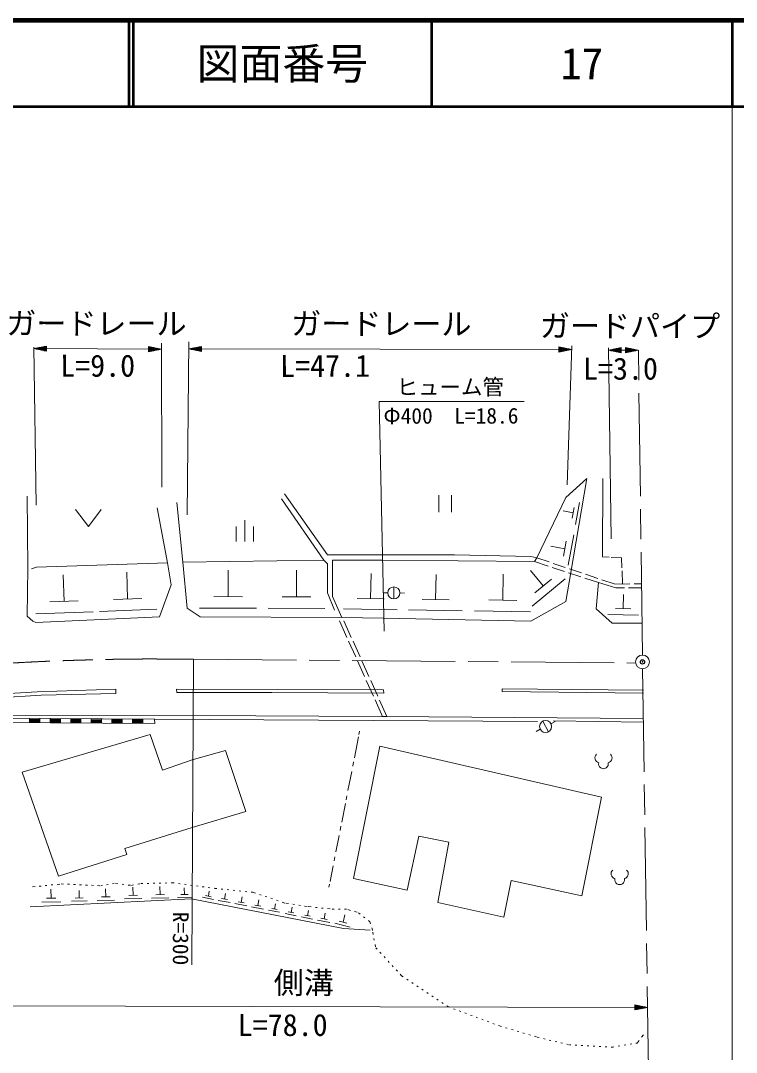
# Model space of a CAD drawing. Units: millimetres, scale not verified. Extents: x 40000 to 680000, y 20000 to 380000.
# Drawn here: x 496132 to 579500, y 259839 to 380000 of the extents above; entities that cross this region are included whole.
import ezdxf
from ezdxf.enums import TextEntityAlignment as Align

# ---------------------------------------------------------------- set-up
doc = ezdxf.new("R2010")
doc.units = ezdxf.units.MM
doc.header["$LTSCALE"] = 1000
doc.header["$PDMODE"] = 32
doc.header["$PDSIZE"] = 500
doc.linetypes.add('CHAIN', pattern=[18.5, 12, -1.5, 3.5, -1.5])
for name, color, linetype, lineweight in [('M-BGD', 7, 'Continuous', 13), ('M-BMK', 2, 'CHAIN', 13), ('M-BMK-SRVR', 3, 'Continuous', 13), ('M-STR-HTXT', 7, 'Continuous', 13), ('M-STR-STRD', 7, 'Continuous', 13), ('M-TTL', 2, 'Continuous', 140), ('M-TTL-BAND', 7, 'Continuous', 13), ('M-TTL-LINE', 7, 'Continuous', 50)]:
    doc.layers.add(name, color=color, linetype=linetype, lineweight=lineweight)
doc.layers.add('M-OTRS', color=6, linetype='Continuous')
doc.layers.add('M-TTL-TXT', color=7, linetype='Continuous')
doc.styles.add('ＭＳ ゴシック', font='')
doc.styles.get('ＭＳ ゴシック').set_extended_font_data('MS Gothic')

msp = doc.modelspace()

# ---------------------------------------------------------------- linework, layer by layer
at = {"layer": 'M-BGD'}
for p, q in [((559631, 324457), (562086, 326658)), ((562086, 326658), (560223, 315736)), ((563955, 326655), (563889, 317542)), ((496893, 324626), (496977, 316244)), ((526865, 324880), (531860, 317768)), ((544827, 324739), (544827, 322739)), ((546327, 322739), (546327, 324739)), ((556244, 317430), (559631, 324457)), ((512048, 323272), (513233, 316837)), ((514334, 323864), (515011, 316922)), ((526526, 324288), (531437, 317176)), ((560619, 323314), (560386, 322036)), ((561247, 323860), (560781, 321304)), ((502519, 323066), (504019, 321066)), ((504019, 321066), (505519, 323066)), ((560503, 322675), (559310, 322893)), ((521249, 319340), (521249, 321090)), ((522249, 319340), (522249, 321840)), ((523249, 319340), (523249, 321090)), ((560550, 320132), (559905, 316597)), ((559521, 318493), (557871, 318794)), ((559682, 319377), (559359, 317610)), ((531860, 317768), (538210, 317768)), ((538210, 317768), (546677, 317768)), ((546677, 317768), (555567, 317599)), ((555567, 317599), (556244, 317430)), ((555990, 317006), (556244, 317430)), ((557678, 316950), (556244, 317430)), ((563889, 317542), (564680, 317498)), ((564898, 317486), (566139, 317418)), ((566139, 317418), (566173, 316260)), ((496977, 316244), (496893, 310656)), ((497401, 316160), (497993, 316329)), ((497993, 316329), (513233, 316837)), ((513657, 314297), (513233, 316837)), ((515011, 316922), (531437, 317176)), ((515011, 316922), (515519, 311588)), ((531437, 317176), (531860, 316752)), ((531860, 316752), (531860, 313366)), ((532453, 312942), (532453, 317176)), ((532453, 317176), (538210, 317176)), ((538210, 317176), (555990, 317006)), ((557578, 316483), (555990, 317006)), ((559478, 315857), (558053, 316326)), ((559574, 316314), (558152, 316791)), ((561471, 315679), (560048, 316156)), ((501184, 312356), (501070, 315467)), ((508598, 312652), (508484, 315763)), ((520298, 312904), (520312, 316000)), ((528269, 312888), (528283, 315984)), ((536897, 312690), (536944, 315603)), ((544470, 312574), (544516, 315486)), ((552293, 312505), (552342, 315546)), ((556997, 314167), (555503, 315965)), ((559564, 314997), (555710, 311796)), ((557960, 314967), (556033, 313367)), ((559631, 312350), (560223, 315736)), ((561377, 315231), (559953, 315700)), ((563441, 314551), (561852, 315074)), ((563367, 315044), (561945, 315520)), ((565275, 314405), (563841, 314885)), ((566183, 315926), (566229, 314369)), ((512302, 310572), (513657, 314297)), ((539602, 314051), (539595, 312651)), ((563441, 314551), (563187, 311503)), ((565473, 313958), (563441, 314551)), ((566229, 314369), (565275, 314405)), ((566488, 313950), (565473, 313958)), ((567088, 314390), (566229, 314369)), ((568452, 313933), (566933, 313946)), ((568447, 314422), (567588, 314402)), ((510265, 312713), (506931, 312590)), ((521957, 312897), (518640, 312912)), ((529928, 312881), (526611, 312895)), ((531860, 313366), (532707, 311334)), ((533553, 310487), (532453, 312942)), ((538458, 312665), (535337, 312715)), ((538899, 313362), (538350, 313370)), ((540299, 313341), (540848, 313333)), ((546029, 312550), (542910, 312599)), ((553922, 312479), (550664, 312531)), ((566322, 311510), (566347, 313174)), ((502851, 312417), (499518, 312294)), ((511981, 311441), (505314, 311196)), ((515519, 311588), (517043, 310572)), ((523610, 311563), (516975, 311592)), ((531581, 311547), (524947, 311575)), ((539999, 311392), (533756, 311491)), ((547569, 311277), (541330, 311376)), ((555530, 311150), (549015, 311254)), ((555567, 310064), (559631, 312350)), ((563187, 311503), (565049, 309810)), ((567214, 311497), (565430, 311523)), ((496893, 310656), (497570, 310064)), ((497570, 310064), (497909, 309894)), ((504567, 311145), (497900, 310900)), ((497909, 309894), (512302, 310572)), ((517043, 310572), (533553, 310487)), ((533271, 310090), (534136, 308173)), ((533553, 310487), (538379, 310402)), ((533785, 310086), (534650, 308169)), ((538379, 310402), (555567, 310064)), ((568095, 310770), (564528, 310823)), ((565049, 309810), (568436, 309810)), ((534341, 307717), (535163, 305894)), ((534855, 307713), (535677, 305890)), ((535369, 305438), (536191, 303615)), ((535883, 305434), (536705, 303611)), ((536396, 303159), (537218, 301336)), ((536911, 303155), (537733, 301332)), ((537424, 300880), (538288, 298962)), ((537938, 300876), (538803, 298958)), ((516220, 299057), (490342, 299125)), ((511761, 298139), (490405, 298271)), ((511764, 298639), (490408, 298771)), ((497165, 298729), (497161, 298229)), ((498362, 298322), (497162, 298329)), ((498363, 298522), (497163, 298529)), ((498363, 298422), (497163, 298429)), ((498364, 298622), (497164, 298629)), ((498361, 298222), (498364, 298722)), ((499564, 298714), (499561, 298214)), ((500762, 298307), (499562, 298314)), ((500763, 298507), (499563, 298514)), ((500763, 298407), (499563, 298414)), ((500764, 298607), (499564, 298614)), ((500761, 298207), (500764, 298707)), ((501964, 298700), (501961, 298200)), ((503162, 298292), (501962, 298300)), ((503163, 298492), (501963, 298500)), ((503163, 298392), (501963, 298400)), ((503164, 298592), (501964, 298600)), ((503161, 298192), (503164, 298692)), ((504364, 298685), (504361, 298185)), ((505562, 298278), (504362, 298285)), ((505563, 298478), (504363, 298485)), ((505563, 298378), (504363, 298385)), ((505564, 298578), (504364, 298585)), ((505561, 298178), (505564, 298678)), ((506764, 298670), (506761, 298170)), ((507962, 298363), (506762, 298370)), ((507962, 298263), (506762, 298270)), ((507963, 298463), (506763, 298470)), ((507964, 298563), (506764, 298570)), ((507961, 298163), (507964, 298663)), ((509164, 298655), (509161, 298155)), ((510362, 298348), (509162, 298355)), ((510362, 298248), (509162, 298255)), ((510363, 298448), (509163, 298455)), ((510364, 298548), (509164, 298555)), ((510361, 298148), (510364, 298648)), ((511735, 298643), (556329, 298380)), ((511761, 298139), (511735, 298643)), ((516197, 299057), (538210, 298972)), ((538210, 298972), (538718, 298972)), ((538718, 298972), (568605, 298718)), ((556954, 298413), (557612, 297177)), ((557904, 298117), (558391, 298371)), ((558191, 298464), (568690, 298295)), ((496300, 292453), (511201, 296856)), ((511201, 296856), (512641, 292707)), ((535618, 297247), (535544, 296871)), ((556662, 297472), (556175, 297219)), ((535487, 296580), (535005, 294132)), ((516112, 293892), (520007, 294993)), ((520007, 294993), (522377, 287881)), ((537956, 295501), (534908, 280092)), ((563779, 289574), (537956, 295501)), ((512641, 292707), (516112, 293892)), ((534918, 293686), (534814, 293162)), ((500533, 280346), (496300, 292453)), ((534696, 292558), (534259, 290337)), ((534137, 289715), (534047, 289258)), ((533962, 288827), (533535, 286656)), ((561493, 278060), (563779, 289574)), ((522377, 287881), (516112, 286018)), ((516112, 286018), (508289, 283600)), ((533443, 286191), (533345, 285692)), ((533227, 285091), (532857, 283212)), ((541173, 278737), (542528, 285002)), ((542528, 285002), (545999, 284325)), ((508289, 283600), (508491, 282879)), ((545999, 284325), (544729, 277298)), ((508491, 282879), (500533, 280346)), ((532743, 282628), (532645, 282133)), ((532530, 281550), (532177, 279751)), ((534908, 280092), (541173, 278737)), ((497511, 279111), (497810, 279142)), ((498308, 279193), (498506, 279214)), ((499004, 279265), (499203, 279285)), ((499683, 277799), (499655, 278827)), ((499700, 279336), (499899, 279357)), ((500397, 279408), (500696, 279439)), ((500847, 279454), (501108, 279442)), ((501607, 279419), (501807, 279410)), ((502306, 279388), (502506, 279379)), ((503006, 279356), (503205, 279347)), ((503705, 279324), (503905, 279315)), ((504404, 279293), (504604, 279284)), ((505103, 279261), (505364, 279249)), ((505460, 279245), (505467, 279245)), ((505467, 279245), (505657, 279279)), ((506044, 277956), (506021, 278890)), ((506149, 279369), (506346, 279405)), ((506837, 279495), (507028, 279530)), ((507028, 279530), (507040, 279529)), ((507201, 279509), (507464, 279476)), ((507960, 279415), (508159, 279390)), ((508655, 279329), (508918, 279296)), ((509035, 279284), (509286, 279333)), ((509230, 278130), (509206, 279064)), ((509777, 279428), (510029, 279476)), ((510115, 279492), (510357, 279498)), ((510857, 279511), (511057, 279516)), ((511557, 279528), (511757, 279533)), ((512257, 279546), (512457, 279551)), ((512374, 278218), (512351, 279152)), ((512956, 279563), (513156, 279569)), ((513656, 279581), (513898, 279587)), ((513898, 279587), (514024, 279570)), ((514520, 279504), (514718, 279478)), ((515216, 278231), (515197, 279010)), ((515214, 279411), (515412, 279385)), ((515908, 279318), (516106, 279292)), ((516602, 279226), (516800, 279199)), ((517295, 279133), (517494, 279106)), ((517989, 279040), (518187, 279014)), ((518683, 278947), (518809, 278931)), ((518809, 278931), (518998, 278911)), ((519495, 278860), (519694, 278840)), ((520191, 278789), (520390, 278768)), ((532117, 279446), (532045, 279080)), ((552434, 275604), (553281, 279838)), ((553281, 279838), (561493, 278060)), ((497231, 276790), (516027, 277721)), ((500234, 277814), (499132, 277784)), ((503416, 277838), (502500, 277815)), ((502958, 277827), (502937, 278681)), ((507055, 277580), (505053, 277530)), ((506545, 277968), (505544, 277943)), ((510241, 277754), (508238, 277705)), ((509730, 278142), (508729, 278117)), ((513385, 277842), (511383, 277792)), ((512875, 278230), (511874, 278205)), ((516058, 277918), (514390, 277877)), ((515633, 278242), (514799, 278221)), ((516027, 277721), (533723, 274250)), ((518583, 277654), (517310, 277899)), ((518314, 277970), (517677, 278093)), ((517996, 278031), (518110, 278625)), ((520231, 277623), (519530, 277758)), ((519880, 277691), (520007, 278345)), ((520888, 278717), (521087, 278697)), ((521584, 278646), (521783, 278625)), ((521824, 277312), (521950, 277966)), ((522280, 278574), (522479, 278554)), ((522977, 278503), (523165, 278483)), ((523165, 278483), (523472, 278381)), ((523768, 276934), (523894, 277588)), ((523947, 278222), (524136, 278159)), ((524611, 278001), (524800, 277937)), ((525275, 277779), (525464, 277716)), ((500796, 277388), (498593, 277329)), ((503883, 277483), (502051, 277437)), ((520527, 277275), (519126, 277545)), ((522471, 276897), (521069, 277167)), ((522175, 277245), (521474, 277380)), ((524415, 276518), (523013, 276788)), ((524118, 276866), (523418, 277001)), ((526300, 276151), (525015, 276398)), ((526028, 276470), (525386, 276593)), ((525707, 276532), (525823, 277131)), ((525939, 277558), (526128, 277494)), ((526603, 277336), (526910, 277233)), ((527025, 277207), (527333, 277162)), ((527627, 276140), (527743, 276741)), ((527828, 277088), (528025, 277058)), ((528520, 276985), (528718, 276955)), ((529212, 276882), (529520, 276836)), ((529626, 276820), (529641, 276818)), ((529641, 276818), (529971, 276782)), ((530468, 276727), (530667, 276705)), ((531164, 276651), (531363, 276629)), ((531860, 276575), (532190, 276538)), ((532411, 276524), (532643, 276521)), ((533143, 276514), (533342, 276511)), ((533842, 276504), (534074, 276501)), ((534226, 276469), (534543, 276378)), ((544729, 277298), (552434, 275604)), ((528222, 275758), (526933, 276006)), ((527949, 276077), (527305, 276202)), ((530144, 275364), (528855, 275613)), ((529871, 275684), (529227, 275808)), ((529549, 275746), (529665, 276348)), ((532147, 274955), (530696, 275235)), ((531840, 275316), (531114, 275456)), ((531477, 275386), (531608, 276063)), ((533698, 275008), (533906, 275842)), ((535023, 276239), (535340, 276148)), ((535496, 276073), (535689, 275922)), ((536083, 275614), (536240, 275491)), ((536634, 275183), (536826, 275032)), ((534502, 274428), (532716, 274874)), ((534145, 274897), (533251, 275120)), ((533723, 274250), (536855, 274080)), ((536826, 275032), (536894, 274805)), ((537037, 274326), (537105, 274099)), ((537105, 274099), (537119, 274023)), ((537153, 273835), (537199, 273578)), ((537288, 273086), (537323, 272889)), ((537411, 272397), (537458, 272140)), ((537493, 272031), (537645, 271867)), ((537984, 271500), (538120, 271353)), ((538459, 270985), (538594, 270838)), ((538933, 270471), (539069, 270324)), ((539408, 269957), (539544, 269810)), ((539883, 269442), (540019, 269295)), ((540358, 268928), (540509, 268764)), ((540509, 268764), (540703, 268635)), ((541119, 268358), (541285, 268247)), ((541702, 267970), (541868, 267859)), ((542284, 267582), (542451, 267472)), ((542867, 267195), (543034, 267084)), ((543450, 266807), (543616, 266696)), ((544033, 266419), (544199, 266308)), ((544615, 266031), (544782, 265920)), ((545198, 265643), (545365, 265533)), ((545781, 265256), (545974, 265127)), ((545974, 265127), (546084, 265086)), ((546553, 264913), (546740, 264843)), ((547209, 264670), (547396, 264600)), ((547865, 264426), (548053, 264357)), ((548522, 264183), (548709, 264114)), ((549178, 263940), (549366, 263871)), ((549835, 263697), (550022, 263627)), ((550491, 263454), (550678, 263384)), ((551147, 263211), (551335, 263141)), ((551804, 262967), (551913, 262927)), ((551913, 262927), (552149, 262856)), ((552628, 262713), (552820, 262655)), ((553298, 262512), (553490, 262455)), ((553969, 262311), (554161, 262254)), ((554640, 262110), (554831, 262053)), ((555310, 261909), (555502, 261852)), ((555981, 261709), (556217, 261638)), ((556315, 261610), (556532, 261558)), ((557018, 261440), (557213, 261393)), ((557699, 261276), (557893, 261229)), ((558379, 261112), (558574, 261065)), ((559060, 260948), (559254, 260901)), ((559740, 260784), (559958, 260731)), ((567119, 260790), (567316, 260823)), ((567809, 260906), (567945, 260928)), ((567945, 260928), (568165, 261215)), ((568468, 261612), (568688, 261899)), ((560050, 260717), (560233, 260707)), ((560732, 260681), (560932, 260671)), ((561431, 260645), (561631, 260634)), ((562130, 260608), (562330, 260598)), ((562830, 260572), (563029, 260561)), ((563529, 260535), (563728, 260525)), ((564228, 260499), (564427, 260488)), ((564927, 260462), (565109, 260453)), ((565109, 260453), (565245, 260475)), ((565738, 260558), (565936, 260591)), ((566429, 260674), (566626, 260707))]:
    msp.add_line(p, q, dxfattribs=at)
for centre in [(539599, 313351), (557283, 297795)]:
    msp.add_circle(centre, 700, dxfattribs=at)
for centre, radius, start, end in [((563595, 294139), 576, 130.601, 257.4715), ((564445, 294139), 576, 282.5301, 49.3974), ((564020, 293442), 566, 166.3145, 13.6855), ((565483, 280639), 576, 130.601, 257.4715), ((565908, 279943), 566, 166.3145, 13.6855), ((566333, 280639), 576, 282.5301, 49.3974)]:
    msp.add_arc(centre, radius, start, end, dxfattribs=at)
at = {"layer": 'M-BMK'}
for p, q in [((568555, 306115), (568087, 342062)), ((516255, 305629), (567776, 305185)), ((568577, 304515), (569265, 257820))]:
    msp.add_line(p, q, dxfattribs=at)
msp.add_open_spline([(469169, 302672), (474368, 303338), (475729, 303517), (479946, 303949), (483783, 304342), (485935, 304549), (489782, 304823), (495256, 305214), (498327, 305393), (503813, 305540), (508671, 305671), (510272, 305670), (516255, 305629)], degree=3, knots=[0, 0, 0, 0, 1, 1, 1, 2, 2, 2, 3, 3, 3, 4, 4, 4, 4], dxfattribs=at)
at = {"layer": 'M-BMK-SRVR'}
msp.add_line((516066, 270028), (516255, 305629), dxfattribs=at)
msp.add_circle((568566, 305315), 800, dxfattribs=at)
at = {"layer": 'M-OTRS'}
msp.add_point((568566, 305315), dxfattribs=at)
at = {"layer": 'M-STR-HTXT'}
for p, q in [((515720, 342602), (515544, 322449)), ((497652, 341953), (497927, 323555)), ((497654, 341805), (499155, 342097)), ((497654, 341805), (499152, 341497)), ((497654, 341805), (499154, 341797)), ((499153, 341737), (497953, 341743)), ((499154, 341857), (497954, 341863)), ((498253, 341682), (499153, 341677)), ((498254, 341922), (499154, 341917)), ((499153, 341617), (498553, 341620)), ((499155, 341977), (498555, 341980)), ((498853, 341559), (499153, 341557)), ((498855, 342039), (499155, 342037)), ((499152, 341497), (499155, 342097)), ((511037, 341739), (499154, 341797)), ((511038, 342039), (511035, 341439)), ((512537, 341732), (511035, 341439)), ((511936, 341615), (511036, 341619)), ((511036, 341559), (511636, 341556)), ((511336, 341498), (511036, 341499)), ((511037, 341799), (512237, 341793)), ((512537, 341732), (511037, 341739)), ((511037, 341679), (512237, 341673)), ((512537, 341732), (511038, 342039)), ((511338, 341978), (511038, 341979)), ((511038, 341919), (511638, 341916)), ((511937, 341855), (511038, 341859)), ((512535, 342425), (512584, 325664)), ((515713, 341769), (517213, 342067)), ((515713, 341769), (517213, 341467)), ((515713, 341769), (517213, 341767)), ((517213, 341827), (516013, 341829)), ((517213, 341707), (516013, 341709)), ((516313, 341888), (517213, 341887)), ((516313, 341648), (517213, 341647)), ((517213, 341947), (516613, 341948)), ((517213, 341587), (516613, 341588)), ((516913, 342007), (517213, 342007)), ((516913, 341527), (517213, 341527)), ((517213, 341467), (517213, 342067)), ((558835, 341707), (517213, 341767)), ((558835, 342007), (558834, 341407)), ((560335, 341705), (558834, 341407)), ((559134, 341466), (558834, 341467)), ((560335, 341705), (558835, 342007)), ((559135, 341946), (558835, 341947)), ((558835, 341887), (559435, 341886)), ((559735, 341825), (558835, 341827)), ((558835, 341767), (560035, 341765)), ((560335, 341705), (558835, 341707)), ((558835, 341647), (560035, 341645)), ((559735, 341585), (558835, 341587)), ((558835, 341527), (559435, 341526)), ((560349, 342109), (559787, 325956)), ((564587, 341883), (564928, 319653)), ((564591, 341620), (566091, 341918)), ((564591, 341620), (566090, 341318)), ((564591, 341620), (566091, 341618)), ((566091, 341678), (564891, 341679)), ((566091, 341558), (564891, 341559)), ((565190, 341499), (566090, 341498)), ((565191, 341739), (566091, 341738)), ((566090, 341438), (565490, 341439)), ((566091, 341798), (565491, 341799)), ((565790, 341378), (566090, 341378)), ((565791, 341858), (566091, 341858)), ((566090, 341318), (566091, 341918)), ((566091, 341618), (566580, 341617)), ((568080, 341615), (566580, 341917)), ((566580, 341917), (566580, 341317)), ((566880, 341857), (566580, 341857)), ((566580, 341797), (567180, 341797)), ((567480, 341736), (566580, 341737)), ((566580, 341677), (567780, 341676)), ((568080, 341615), (566580, 341617)), ((568080, 341615), (566580, 341317)), ((566580, 341557), (567780, 341556)), ((567480, 341496), (566580, 341497)), ((566580, 341437), (567180, 341437)), ((566880, 341377), (566580, 341377)), ((554800, 335647), (537884, 335642)), ((537884, 335642), (538494, 308892)), ((567672, 265075), (491407, 265258)), ((567672, 265375), (567671, 264775)), ((569172, 265071), (567671, 264775)), ((568571, 264952), (567671, 264955)), ((567671, 264895), (568271, 264893)), ((567971, 264834), (567671, 264835)), ((569172, 265071), (567672, 265375)), ((567972, 265314), (567672, 265315)), ((567672, 265255), (568272, 265253)), ((568572, 265192), (567672, 265195)), ((567672, 265135), (568872, 265132)), ((569172, 265071), (567672, 265075)), ((567672, 265015), (568872, 265012))]:
    msp.add_line(p, q, dxfattribs=at)
at = {"layer": 'M-STR-STRD'}
for p, q in [((498070, 301843), (490204, 301317)), ((507231, 302150), (498070, 301843)), ((498523, 301429), (507240, 301637)), ((507240, 301637), (507231, 302150)), ((514305, 302134), (514309, 301764)), ((526057, 302106), (514305, 302134)), ((514309, 301764), (525395, 301767)), ((525395, 301767), (538421, 301659)), ((538389, 302077), (526057, 302106)), ((538421, 301659), (538389, 302077)), ((552232, 301879), (552238, 302197)), ((568689, 301658), (552232, 301879)), ((552238, 302197), (568676, 302018)), ((490233, 300937), (498523, 301429))]:
    msp.add_line(p, q, dxfattribs=at)
at = {"layer": 'M-TTL'}
msp.add_line((680000, 380000), (40000, 380000), dxfattribs=at)
at = {"layer": 'M-TTL-BAND'}
msp.add_line((579000, 20000), (579000, 370000), dxfattribs=at)
at = {"layer": 'M-TTL-LINE'}
for p, q in [((508747, 380000), (508747, 370000)), ((509247, 380000), (509247, 370000)), ((543997, 380000), (543997, 370000)), ((579000, 380000), (579000, 370000)), ((40000, 370000), (680000, 370000))]:
    msp.add_line(p, q, dxfattribs=at)

# ---------------------------------------------------------------- texts
at = {"layer": 'M-BMK-SRVR', "style": 'ＭＳ ゴシック'}
msp.add_text('R=300', height=1833, rotation=269.832, dxfattribs=at).set_placement((514794, 276222), align=Align.MIDDLE_LEFT)
at = {"layer": 'M-STR-HTXT', "style": 'ＭＳ ゴシック'}
for s, rotation, p in [('ガードレール', 359.862, (494458, 342700)), ('ガードレール', 359.862, (527645, 342665)), ('ガードパイプ', 359.862, (556607, 342403)), ('L=9.0', 0.075, (500745, 337757)), ('L=47.1', 0.075, (526355, 337738)), ('L=3.0', 0.075, (561640, 337409)), ('側溝', 359.862, (525607, 265903)), ('L=78.0', 0.075, (521421, 260967))]:
    msp.add_text(s, height=2566, rotation=rotation, dxfattribs=at).set_placement(p, align=Align.BOTTOM_LEFT)
for s, p in [('ヒューム管', (546173, 337335)), ('Φ400\u3000L=18.6', (546254, 333977))]:
    msp.add_text(s, height=1833, rotation=0.078, dxfattribs=at).set_placement(p, align=Align.MIDDLE_CENTER)
at = {"layer": 'M-TTL-TXT', "style": 'ＭＳ ゴシック'}
for s, p in [('図面番号', (526622, 375000)), ('17', (561497, 375000))]:
    msp.add_text(s, height=3666, dxfattribs=at).set_placement(p, align=Align.MIDDLE_CENTER)

doc.saveas('drawing.dxf')
